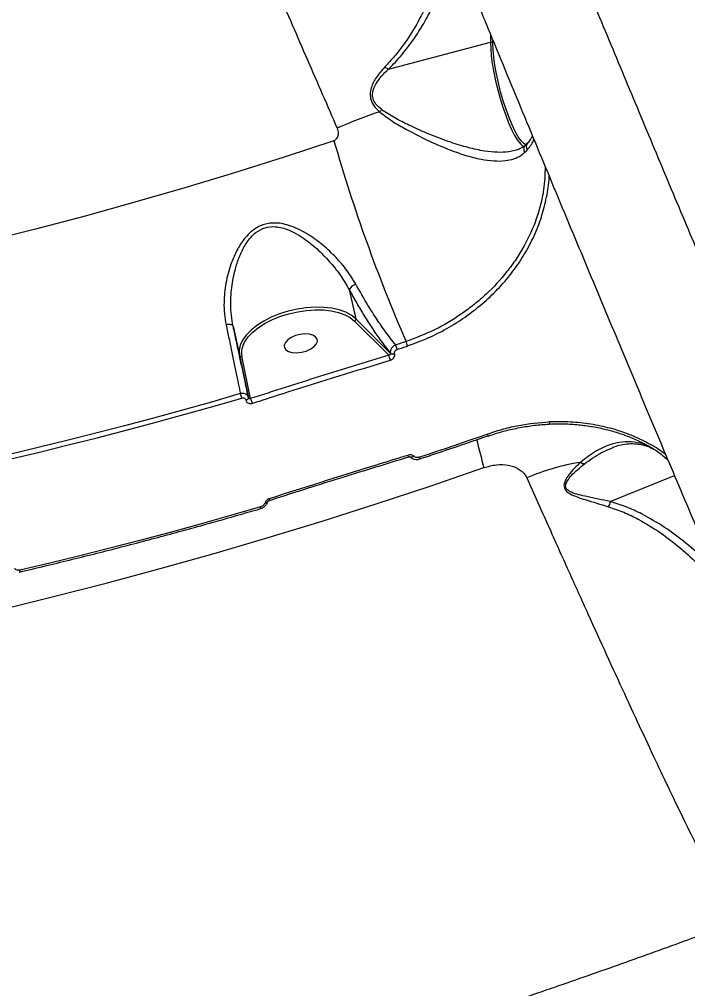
# Model space of a CAD drawing. Header units: millimetres. Extents: x -7447 to 8662, y -5576 to 6370.
# Drawn here: x 3533.4 to 3710.6, y -2209 to -1951.9 of the extents above; entities that cross this region are included whole.
import ezdxf

# ---------------------------------------------------------------- set-up
doc = ezdxf.new("R2010")
doc.units = ezdxf.units.MM
doc.layers.add('DiKom', color=7, linetype='Continuous')
doc.layers.add('DIKOM_ОБЪЕКТ', color=7, linetype='Continuous')
doc.styles.add('style1', font='arial.ttf', dxfattribs={"width": 0.8})
doc.dimstyles.new('1-50', dxfattribs={"dimtxt": 300, "dimasz": 200, "dimexe": 100, "dimexo": 0, "dimgap": 100, "dimtad": 1, "dimdec": 0, "dimtxsty": 'style1', "dimcen": 0, "dimclrd": 7, "dimclre": 7, "dimadec": 1, "dimazin": 2, "dimtfac": 1, "dimtdec": 0, "dimtmove": 1, "dimatfit": 3, "dimfxl": 0, "dimlwd": 25, "dimlwe": 18, "dimarcsym": 0})

# ---------------------------------------------------------------- blocks, each defined once
blk = doc.blocks.new('*D10')
at = {"color": 7, "linetype": 'Continuous', "lineweight": 18, "transparency": 16777216}
for p, q in [((-5489.75, 240.8), (-5489.75, 4573.49)), ((4778.18, -2126.78), (4778.18, 4573.49))]:
    blk.add_line(p, q, dxfattribs=at)
at = {"color": 7, "linetype": 'Continuous', "lineweight": 25, "transparency": 16777216}
blk.add_line((4578.18, 4473.49), (-5289.75, 4473.49), dxfattribs=at)
at = {"color": 7, "linetype": 'Continuous', "transparency": 16777216}
for points in [[(-5289.75, 4506.82), (-5289.75, 4440.16), (-5489.75, 4473.49)], [(4578.18, 4506.82), (4578.18, 4440.16), (4778.18, 4473.49)]]:
    blk.add_solid(points, dxfattribs=at)
at = {"layer": 'Defpoints', "color": 0, "linetype": 'Continuous', "transparency": 16777216}
for p in [(-5489.75, 4473.49), (-5489.75, 240.8), (4778.18, -2126.78)]:
    blk.add_point(p, dxfattribs=at)
at = {"color": 0, "linetype": 'Continuous', "lineweight": 15, "transparency": 16777216, "insert": (-777.31, 4726.76), "char_height": 300, "attachment_point": 5, "style": 'style1'}
blk.add_mtext('10300', dxfattribs=at)
blk = doc.blocks.new('*D11')
at = {"color": 7, "linetype": 'Continuous', "lineweight": 18, "transparency": 16777216}
for p, q in [((2045.4, 3512.26), (7772.09, 3512.26)), ((-1858.48, -4091.08), (7772.09, -4091.08))]:
    blk.add_line(p, q, dxfattribs=at)
at = {"color": 7, "linetype": 'Continuous', "lineweight": 25, "transparency": 16777216}
blk.add_line((7672.09, -3891.08), (7672.09, 3312.26), dxfattribs=at)
at = {"color": 7, "linetype": 'Continuous', "transparency": 16777216}
for points in [[(7638.76, 3312.26), (7705.42, 3312.26), (7672.09, 3512.26)], [(7638.76, -3891.08), (7705.42, -3891.08), (7672.09, -4091.08)]]:
    blk.add_solid(points, dxfattribs=at)
at = {"layer": 'Defpoints', "color": 0, "linetype": 'Continuous', "transparency": 16777216}
for p in [(2045.4, 3512.26), (7672.09, 3512.26), (-1858.48, -4091.08)]:
    blk.add_point(p, dxfattribs=at)
at = {"color": 0, "linetype": 'Continuous', "lineweight": 15, "transparency": 16777216, "insert": (7418.92, 3.22), "char_height": 300, "attachment_point": 5, "rotation": 90, "style": 'style1'}
blk.add_mtext('7600', dxfattribs=at)
blk = doc.blocks.new('*D12')
at = {"layer": 'Defpoints', "color": 0, "transparency": 16777216}
for p in [(-7446.93, 5919.72), (-7446.93, 736.93), (6905.53, -2412.68)]:
    blk.add_point(p, dxfattribs=at)
at = {"layer": 'DiKom', "color": 7, "lineweight": 18, "transparency": 16777216}
for p, q in [((-7446.93, 736.93), (-7446.93, 6019.72)), ((6905.53, -2412.68), (6905.53, 6019.72))]:
    blk.add_line(p, q, dxfattribs=at)
at = {"layer": 'DiKom', "color": 7, "lineweight": 25, "transparency": 16777216}
blk.add_line((6705.53, 5919.72), (-7246.93, 5919.72), dxfattribs=at)
at = {"layer": 'DiKom', "color": 7, "transparency": 16777216}
for points in [[(-7246.93, 5953.05), (-7246.93, 5886.39), (-7446.93, 5919.72)], [(6705.53, 5953.05), (6705.53, 5886.39), (6905.53, 5919.72)]]:
    blk.add_solid(points, dxfattribs=at)
at = {"layer": 'DiKom', "color": 0, "transparency": 16777216, "insert": (-918.31, 6173), "char_height": 300, "attachment_point": 5, "style": 'style1'}
blk.add_mtext('14300', dxfattribs=at)
blk = doc.blocks.new('*D13')
at = {"layer": 'Defpoints', "color": 0, "transparency": 16777216}
for p in [(2049.72, 5594.27), (-1141.86, -5576.35), (8561.69, -5576.35)]:
    blk.add_point(p, dxfattribs=at)
at = {"layer": 'DiKom', "color": 7, "lineweight": 18, "transparency": 16777216}
for p, q in [((2049.72, 5594.27), (8661.69, 5594.27)), ((-1141.86, -5576.35), (8661.69, -5576.35))]:
    blk.add_line(p, q, dxfattribs=at)
at = {"layer": 'DiKom', "color": 7, "lineweight": 25, "transparency": 16777216}
blk.add_line((8561.69, 5394.27), (8561.69, -5376.35), dxfattribs=at)
at = {"layer": 'DiKom', "color": 7, "transparency": 16777216}
for points in [[(8528.35, 5394.27), (8595.02, 5394.27), (8561.69, 5594.27)], [(8528.35, -5376.35), (8595.02, -5376.35), (8561.69, -5576.35)]]:
    blk.add_solid(points, dxfattribs=at)
at = {"layer": 'DiKom', "color": 0, "transparency": 16777216, "insert": (8308.52, 8.96), "char_height": 300, "attachment_point": 5, "rotation": 90, "style": 'style1'}
blk.add_mtext('11200', dxfattribs=at)

msp = doc.modelspace()

# ---------------------------------------------------------------- linework, layer by layer
at = {"layer": 'DIKOM_ОБЪЕКТ', "color": 7, "linetype": 'Continuous', "lineweight": 15}
for p, q in [((3658.4, -1955.98), (3658.37, -1957.96)), ((3631.32, -1965.07), (3658.37, -1957.96)), ((3659.01, -1958.2), (3659.02, -1957.48)), ((3667.48, -1987.13), (3668.05, -1986.55)), ((3620.91, -2023.63), (3622.64, -2031.33)), ((3631.82, -2040.51), (3622.64, -2031.33)), ((3590.11, -2033.27), (3591.84, -2040.97)), ((3622.29, -2031.93), (3631.38, -2041.02)), ((3591.84, -2040.97), (3594.2, -2052.29)), ((3594.76, -2052.48), (3592.43, -2041.28)), ((3631.82, -2040.49), (3631.82, -2040.51)), ((3632.95, -2040.59), (3632.94, -2040.56)), ((3593.5, -2052.91), (3593.5, -2052.94)), ((3594.2, -2052.29), (3594.2, -2052.27)), ((3673.87, -2059.18), (3673.86, -2059.18)), ((3690.54, -2065.68), (3690.73, -2065.6)), ((3690.13, -2079.81), (3707.15, -2072.91))]:
    msp.add_line(p, q, dxfattribs=at)
at = {"layer": 'DIKOM_ОБЪЕКТ', "color": 7, "linetype": 'Continuous', "lineweight": 15, "flags": 128}
for points in [[(3658.37, -1957.96), (3658.42, -1959.64), (3658.58, -1961.55), (3658.85, -1963.64), (3659.23, -1965.87), (3659.71, -1968.18), (3660.28, -1970.54), (3660.93, -1972.87), (3661.63, -1975.15), (3662.39, -1977.31), (3663.18, -1979.31), (3663.97, -1981.11), (3664.77, -1982.66), (3665.54, -1983.94), (3666.28, -1984.92), (3666.96, -1985.57), (3667.17, -1985.71)], [(3667.84, -1985.24), (3667.84, -1985.24), (3667.2, -1984.86), (3666.48, -1984.11), (3665.72, -1983.01), (3664.91, -1981.6), (3664.1, -1979.9), (3663.28, -1977.96), (3662.49, -1975.82), (3661.75, -1973.53), (3661.06, -1971.15), (3660.45, -1968.75), (3659.94, -1966.36), (3659.53, -1964.06), (3659.23, -1961.9), (3659.06, -1959.93), (3659.01, -1958.2)], [(3616.86, -1984.08), (3603.68, -1988.42), (3590.49, -1992.59), (3577.29, -1996.59), (3564.08, -2000.41), (3550.89, -2004.06), (3537.72, -2007.52), (3524.57, -2010.81), (3511.45, -2013.91), (3498.38, -2016.82), (3485.36, -2019.55), (3472.41, -2022.09)], [(3622.64, -2031.33), (3621.46, -2030.38), (3619.99, -2029.59), (3618.26, -2028.97), (3616.3, -2028.53), (3614.16, -2028.29), (3611.88, -2028.25), (3609.52, -2028.41), (3607.12, -2028.76), (3604.74, -2029.31), (3602.44, -2030.03), (3600.25, -2030.92), (3598.23, -2031.94), (3596.42, -2033.09), (3594.87, -2034.33), (3593.6, -2035.64), (3592.65, -2036.99), (3592.03, -2038.35), (3591.76, -2039.69), (3591.84, -2040.97)], [(3593.17, -2037.48), (3593.21, -2037.42), (3594.13, -2036.11), (3595.36, -2034.84), (3596.87, -2033.64), (3598.62, -2032.53), (3600.57, -2031.53), (3602.7, -2030.67), (3604.93, -2029.97), (3607.24, -2029.44), (3609.57, -2029.1), (3611.86, -2028.94), (3614.06, -2028.98), (3616.14, -2029.22), (3618.04, -2029.64), (3619.72, -2030.24), (3620.64, -2030.7)], [(3620.64, -2030.7), (3621.15, -2031.01), (3622.29, -2031.93)], [(3590.11, -2033.27), (3590.05, -2033.14), (3589.92, -2033.04), (3589.74, -2032.95), (3589.51, -2032.89), (3589.23, -2032.85), (3588.92, -2032.84), (3588.59, -2032.86), (3588.24, -2032.91)], [(3609.45, -2039.89), (3610.57, -2039.41), (3611.49, -2038.79), (3612.14, -2038.1), (3612.45, -2037.39), (3612.4, -2036.71), (3612, -2036.13), (3611.28, -2035.68), (3610.3, -2035.41), (3609.14, -2035.34), (3607.89, -2035.47), (3606.65, -2035.79), (3605.53, -2036.27), (3604.61, -2036.89), (3603.97, -2037.58), (3603.65, -2038.29), (3603.7, -2038.97), (3604.1, -2039.55), (3604.82, -2040), (3605.8, -2040.27), (3606.96, -2040.34), (3608.21, -2040.22), (3609.45, -2039.89)], [(3635.98, -2037.36), (3635.64, -2037.48), (3635.3, -2037.6), (3634.95, -2037.71), (3634.61, -2037.83), (3634.27, -2037.94), (3633.92, -2038.05), (3633.58, -2038.17), (3633.24, -2038.28)], [(3633.65, -2039.45), (3633.99, -2039.33), (3634.33, -2039.22), (3634.68, -2039.11), (3635.02, -2038.99), (3635.36, -2038.88), (3635.71, -2038.76), (3636.05, -2038.65), (3636.4, -2038.53)], [(3592.03, -2051.19), (3584.36, -2053.41), (3576.69, -2055.57), (3569.02, -2057.67), (3561.36, -2059.72), (3553.71, -2061.7), (3546.06, -2063.63), (3538.43, -2065.49), (3530.8, -2067.3)], [(3531.14, -2068.48), (3538.77, -2066.68), (3546.41, -2064.81), (3554.06, -2062.88), (3561.72, -2060.9), (3569.39, -2058.85), (3577.06, -2056.75), (3584.73, -2054.58), (3592.41, -2052.36)], [(3594.2, -2052.27), (3594.2, -2052.35), (3594.17, -2052.44), (3594.12, -2052.53), (3594.03, -2052.62), (3593.93, -2052.71), (3593.8, -2052.79), (3593.66, -2052.86), (3593.5, -2052.91)], [(3594.2, -2052.29), (3594.2, -2052.38), (3594.18, -2052.47), (3594.12, -2052.56), (3594.04, -2052.65), (3593.93, -2052.73), (3593.81, -2052.81), (3593.66, -2052.88), (3593.5, -2052.94)], [(3674.06, -2058.71), (3674.04, -2058.86), (3674.01, -2058.99), (3673.97, -2059.09), (3673.93, -2059.15), (3673.88, -2059.18), (3673.87, -2059.18)], [(3657.64, -2061.91), (3655.38, -2062.7), (3653.12, -2063.48), (3650.86, -2064.25), (3648.6, -2065.03), (3646.33, -2065.79), (3644.07, -2066.56), (3641.81, -2067.31), (3639.54, -2068.07)], [(3638.07, -2067.79), (3637.92, -2067.89), (3637.78, -2067.98), (3637.63, -2068.04), (3637.49, -2068.07), (3637.37, -2068.08), (3637.25, -2068.07), (3637.15, -2068.03), (3637.08, -2067.97)], [(3457.28, -2123.27), (3471.28, -2120.72), (3485.34, -2117.98), (3499.47, -2115.05), (3513.65, -2111.93), (3527.87, -2108.63), (3542.13, -2105.14), (3556.42, -2101.47), (3570.73, -2097.61), (3585.06, -2093.58), (3599.39, -2089.37), (3613.73, -2084.99), (3628.05, -2080.43), (3642.35, -2075.71), (3656.63, -2070.82)], [(3598.58, -2080.15), (3598.73, -2080.16), (3598.86, -2080.16), (3598.99, -2080.14), (3599.09, -2080.11), (3599.16, -2080.06), (3599.22, -2080.01), (3599.24, -2079.96)], [(3599.71, -2079.08), (3599.74, -2079.23), (3599.76, -2079.35), (3599.76, -2079.44), (3599.75, -2079.51), (3599.73, -2079.54), (3599.73, -2079.54)], [(3597.4, -2081.23), (3589.4, -2083.54), (3581.4, -2085.79), (3573.41, -2087.99), (3565.42, -2090.12), (3557.44, -2092.19), (3549.47, -2094.19), (3541.51, -2096.14), (3533.56, -2098.02)], [(3597.4, -2081.23), (3597.42, -2081.38), (3597.43, -2081.5), (3597.43, -2081.59), (3597.41, -2081.66), (3597.39, -2081.69), (3597.39, -2081.69)], [(3533.56, -2098.02), (3533.56, -2098.18), (3533.55, -2098.3), (3533.53, -2098.4), (3533.5, -2098.47), (3533.46, -2098.51), (3533.45, -2098.51)]]:
    msp.add_lwpolyline(points, dxfattribs=at)
at = {"layer": 'DIKOM_ОБЪЕКТ', "color": 7, "linetype": 'Continuous', "lineweight": 15}
for centre, radius, start, end in [((3658.54, -1958.48), 0.547, 30.8485, 107.7755), ((3668.72, -2096.84), 126.81, 108.2726, 113.7212), ((3624.03, -1971.41), 7.04, 314.5062, 321.1441), ((4038.43, -1862.85), 438.66, 196.0437, 203.4434), ((3669.45, -1985.71), 1.62, 139.2403, 211.0247), ((3623.74, -2025.16), 3.23, 109.9784, 151.5628), ((3622.08, -2031.41), 0.558, 291.107, 8.1927), ((3597.78, -2040.36), 5.43, 148.0059, 189.8126), ((3625.43, -2041.68), 8.52, 15.1639, 23.4826), ((3627.81, -2040.9), 8.91, 15.4466, 23.3997), ((3592.29, -2040.83), 0.469, 197.6005, 286.6127), ((3625.49, -2043.7), 6.47, 12.5503, 24.5158), ((3632.46, -2039.39), 1.27, 239.7491, 292.6029), ((3632.46, -2039.41), 1.27, 239.7626, 292.5894), ((3587.45, -2053.31), 5.05, 10.8607, 24.905), ((3590.19, -2054.87), 5.15, 12.522, 27.5746), ((3656.77, -2062.31), 0.949, 357.9895, 24.707), ((3802.64, -2028.94), 151.89, 193.0527, 196.0058), ((3636.03, -2067.77), 0.658, 344.3279, 24.462), ((3638.87, -2068.38), 0.737, 349.9801, 24.9982), ((3691.22, -2127.15), 58.42, 98.8542, 113.4069), ((3683.49, -2067.52), 2.29, 236.3357, 265.2739)]:
    msp.add_arc(centre, radius, start, end, dxfattribs=at)
for points, knots in [([(3449.6, -1328.09), (3449.02, -1328.26), (3447.46, -1328.74), (3445.04, -1329.86), (3442.39, -1331.36), (3439.96, -1333.09), (3437.76, -1335), (3435.81, -1337.06), (3434.11, -1339.21), (3432.66, -1341.43), (3431.46, -1343.65), (3430.51, -1345.84), (3429.77, -1347.94), (3429.22, -1349.94), (3428.83, -1351.82), (3428.57, -1353.57), (3428.42, -1355.21), (3428.35, -1356.75), (3428.35, -1358.22), (3428.41, -1359.63), (3428.52, -1361.03), (3428.69, -1362.46), (3428.91, -1363.97), (3429.22, -1365.7), (3429.7, -1367.92), (3430.35, -1370.59), (3431.19, -1373.64), (3432.09, -1376.77), (3433.1, -1380.07), (3434.21, -1383.61), (3435.45, -1387.44), (3436.78, -1391.46), (3438.21, -1395.7), (3439.74, -1400.18), (3441.37, -1404.89), (3443.11, -1409.85), (3444.96, -1415.06), (3446.91, -1420.52), (3448.97, -1426.23), (3451.13, -1432.19), (3453.39, -1438.39), (3455.76, -1444.85), (3458.24, -1451.54), (3460.8, -1458.46), (3463.46, -1465.57), (3466.2, -1472.89), (3469.04, -1480.43), (3471.97, -1488.2), (3475, -1496.19), (3478.12, -1504.39), (3481.33, -1512.79), (3484.62, -1521.41), (3488, -1530.21), (3491.46, -1539.2), (3495, -1548.37), (3498.63, -1557.74), (3502.33, -1567.29), (3506.1, -1576.98), (3509.93, -1586.79), (3513.81, -1596.72), (3517.75, -1606.8), (3521.76, -1617.03), (3525.84, -1627.41), (3529.98, -1637.91), (3534.17, -1648.54), (3538.42, -1659.29), (3542.72, -1670.15), (3547.07, -1681.1), (3551.45, -1692.13), (3555.89, -1703.27), (3560.36, -1714.5), (3564.88, -1725.79), (3569.41, -1737.12), (3573.95, -1748.45), (3578.5, -1759.79), (3583.08, -1771.18), (3587.69, -1782.63), (3592.34, -1794.14), (3597.01, -1805.7), (3601.7, -1817.3), (3606.41, -1828.92), (3611.13, -1840.53), (3615.84, -1852.14), (3620.56, -1863.71), (3625.26, -1875.24), (3629.94, -1886.7), (3634.6, -1898.09), (3639.23, -1909.4), (3643.85, -1920.66), (3648.47, -1931.89), (3653.09, -1943.11), (3657.69, -1954.27), (3662.26, -1965.34), (3666.81, -1976.32), (3671.3, -1987.17), (3675.76, -1997.91), (3680.18, -2008.53), (3684.56, -2019.03), (3688.89, -2029.4), (3693.17, -2039.64), (3697.41, -2049.76), (3701.6, -2059.75), (3705.75, -2069.59), (3709.83, -2079.28), (3713.86, -2088.81), (3717.83, -2098.19), (3721.74, -2107.41), (3725.58, -2116.43), (3729.34, -2125.24), (3733.02, -2133.83), (3736.61, -2142.22), (3740.14, -2150.42), (3743.59, -2158.42), (3746.97, -2166.21), (3750.26, -2173.79), (3753.47, -2181.16), (3756.59, -2188.3), (3759.62, -2195.21), (3762.57, -2201.88), (3765.43, -2208.33), (3768.2, -2214.56), (3770.87, -2220.53), (3773.44, -2226.24), (3775.9, -2231.67), (3778.26, -2236.85), (3780.53, -2241.79), (3782.71, -2246.49), (3784.78, -2250.93), (3786.77, -2255.12), (3788.65, -2259.06), (3790.45, -2262.77), (3792.16, -2266.23), (3793.79, -2269.47), (3795.36, -2272.5), (3796.89, -2275.39), (3798.48, -2278.24), (3799.99, -2280.8), (3801.33, -2282.9), (3802.43, -2284.48), (3803.35, -2285.7), (3804.3, -2286.87), (3805.29, -2288), (3806.36, -2289.12), (3807.52, -2290.23), (3808.82, -2291.34), (3810.27, -2292.46), (3811.9, -2293.57), (3813.74, -2294.64), (3815.8, -2295.66), (3818.07, -2296.57), (3820.55, -2297.33), (3823.19, -2297.89), (3825.96, -2298.23), (3828.8, -2298.31), (3831.78, -2298.1), (3834.85, -2297.59), (3837.9, -2296.71), (3840.21, -2295.84), (3841.44, -2295.18), (3841.75, -2295.02)], [0, 0, 0, 0, 0.001201, 0.003259, 0.00528, 0.007266, 0.00922, 0.011142, 0.013033, 0.014891, 0.016715, 0.018505, 0.020265, 0.022009, 0.023761, 0.025545, 0.0274, 0.029375, 0.031526, 0.033922, 0.036655, 0.039847, 0.04368, 0.04846, 0.054794, 0.064418, 0.07374, 0.082405, 0.090649, 0.099374, 0.107793, 0.116, 0.124155, 0.132208, 0.140204, 0.148165, 0.156105, 0.16404, 0.171985, 0.179859, 0.187756, 0.195668, 0.203577, 0.211463, 0.219306, 0.227092, 0.234914, 0.242753, 0.250582, 0.258408, 0.26624, 0.274083, 0.281947, 0.289758, 0.297586, 0.305445, 0.313317, 0.321175, 0.328997, 0.336766, 0.344537, 0.352361, 0.360174, 0.367986, 0.375802, 0.383628, 0.391472, 0.399286, 0.407091, 0.414925, 0.422774, 0.430618, 0.438438, 0.446218, 0.453962, 0.461712, 0.469492, 0.477299, 0.485125, 0.492968, 0.50082, 0.508677, 0.516531, 0.524377, 0.532208, 0.540019, 0.547805, 0.555561, 0.563299, 0.57111, 0.57894, 0.586781, 0.594625, 0.602464, 0.610289, 0.618082, 0.625893, 0.633697, 0.641496, 0.649296, 0.657103, 0.664925, 0.672775, 0.68059, 0.688424, 0.696282, 0.704149, 0.712008, 0.71984, 0.727631, 0.735426, 0.743254, 0.751076, 0.758899, 0.766729, 0.774573, 0.782442, 0.790279, 0.798122, 0.806004, 0.813906, 0.82181, 0.829693, 0.83754, 0.845367, 0.853285, 0.861211, 0.869157, 0.877137, 0.885169, 0.893274, 0.901498, 0.909749, 0.918211, 0.926975, 0.936274, 0.946829, 0.954445, 0.958709, 0.96234, 0.965388, 0.968008, 0.970318, 0.972407, 0.974346, 0.976192, 0.977994, 0.979788, 0.981591, 0.983423, 0.985288, 0.987183, 0.989099, 0.991027, 0.992963, 0.995111, 0.997225, 0.999298, 1, 1, 1, 1]), ([(3841.72, -2294.95), (3841.66, -2295.01), (3841.46, -2295.22), (3840.76, -2294.73), (3839.59, -2293.44), (3838.03, -2291.19), (3836.12, -2288.08), (3833.88, -2284.13), (3831.33, -2279.38), (3828.47, -2273.85), (3825.3, -2267.54), (3821.78, -2260.37), (3817.91, -2252.32), (3813.69, -2243.38), (3809.15, -2233.65), (3804.36, -2223.25), (3799.34, -2212.22), (3794.1, -2200.59), (3788.6, -2188.29), (3782.8, -2175.23), (3776.69, -2161.38), (3770.29, -2146.75), (3763.66, -2131.52), (3756.88, -2115.85), (3749.97, -2099.81), (3742.94, -2083.43), (3735.75, -2066.57), (3728.34, -2049.12), (3720.7, -2031.07), (3712.86, -2012.45), (3704.89, -1993.46), (3696.89, -1974.33), (3688.88, -1955.08), (3680.86, -1935.77), (3672.79, -1916.24), (3664.59, -1896.35), (3656.28, -1876.11), (3647.87, -1855.56), (3639.46, -1834.93), (3630.72, -1813.4), (3621.66, -1791.01), (3612.32, -1767.81), (3602.99, -1744.55), (3593.69, -1721.28), (3584.45, -1698.07), (3575.83, -1676.29), (3567.8, -1655.95), (3560.37, -1637.03), (3553.08, -1618.41), (3545.88, -1599.95), (3538.8, -1581.7), (3531.84, -1563.68), (3525.09, -1546.12), (3518.62, -1529.22), (3512.45, -1513), (3506.57, -1497.45), (3500.92, -1482.43), (3495.47, -1467.85), (3490.24, -1453.75), (3485.24, -1440.16), (3480.53, -1427.24), (3476.16, -1415.14), (3472.14, -1403.86), (3468.45, -1393.37), (3465.06, -1383.62), (3461.96, -1374.51), (3459.16, -1366.11), (3456.68, -1358.44), (3454.53, -1351.6), (3452.76, -1345.67), (3451.34, -1340.62), (3450.26, -1336.43), (3449.53, -1333.07), (3449.12, -1330.5), (3449.1, -1328.86), (3449.27, -1328.07), (3449.56, -1328.12), (3449.62, -1328.13)], [0, 0, 0, 0, 0.004915, 0.018122, 0.031707, 0.045304, 0.058902, 0.072487, 0.085714, 0.098952, 0.11219, 0.125416, 0.139028, 0.152653, 0.166277, 0.17989, 0.193117, 0.206356, 0.219595, 0.232823, 0.246435, 0.26006, 0.273685, 0.287297, 0.300508, 0.31373, 0.326951, 0.340162, 0.353755, 0.367361, 0.380966, 0.394559, 0.407771, 0.420994, 0.434217, 0.447429, 0.461024, 0.474632, 0.48824, 0.501835, 0.517118, 0.53241, 0.547692, 0.563305, 0.578927, 0.59454, 0.607769, 0.621009, 0.63425, 0.647479, 0.661092, 0.674718, 0.688344, 0.701957, 0.715163, 0.728381, 0.741599, 0.754805, 0.768394, 0.781994, 0.795595, 0.809184, 0.822412, 0.835651, 0.848891, 0.862119, 0.875733, 0.889359, 0.902986, 0.9166, 0.929824, 0.943058, 0.956293, 0.969516, 0.983126, 0.996748, 1, 1, 1, 1]), ([(3548.66, -1466.23), (3550.58, -1471.17), (3554.4, -1481.07), (3560.45, -1496.61), (3566.7, -1512.62), (3573.24, -1529.28), (3580.04, -1546.57), (3587.12, -1564.49), (3594.38, -1582.82), (3601.74, -1601.35), (3609.18, -1620.05), (3616.7, -1638.88), (3624.33, -1657.97), (3632.15, -1677.48), (3640.15, -1697.38), (3648.3, -1717.66), (3656.53, -1738.07), (3664.74, -1758.4), (3672.92, -1778.61), (3681.04, -1798.66), (3689.18, -1818.7), (3697.38, -1838.89), (3705.65, -1859.2), (3713.97, -1879.59), (3722.24, -1899.82), (3730.36, -1919.66), (3738.33, -1939.08), (3746.13, -1958.06), (3753.84, -1976.76), (3761.5, -1995.32), (3769.11, -2013.69), (3776.65, -2031.84), (3784.02, -2049.56), (3791.63, -2067.76), (3799.4, -2086.3), (3807.31, -2105.09), (3812.34, -2116.95), (3814.86, -2122.89)], [0, 0, 0, 0, 0.027716, 0.055455, 0.083195, 0.110911, 0.139432, 0.167979, 0.196526, 0.225047, 0.252759, 0.280495, 0.30823, 0.335942, 0.364457, 0.392998, 0.421539, 0.450054, 0.477791, 0.505552, 0.533314, 0.561051, 0.589595, 0.618166, 0.646737, 0.675281, 0.70299, 0.730722, 0.758455, 0.786163, 0.814675, 0.843213, 0.871751, 0.900263, 0.933502, 0.966761, 1, 1, 1, 1]), ([(3862.53, -2052.41), (3860.34, -2047.29), (3855.95, -2037.03), (3849.05, -2020.8), (3841.67, -2003.36), (3833.76, -1984.6), (3825.35, -1964.54), (3817.37, -1945.45), (3809.9, -1927.52), (3803.01, -1910.9), (3796.02, -1894.02), (3788.27, -1875.22), (3779.72, -1854.45), (3770.4, -1831.7), (3761.73, -1810.49), (3753.77, -1790.94), (3746.52, -1773.09), (3739.29, -1755.23), (3731.37, -1735.65), (3722.81, -1714.39), (3713.64, -1691.55), (3705.28, -1670.66), (3697.73, -1651.72), (3690.96, -1634.68), (3684.31, -1617.89), (3677.14, -1599.75), (3669.52, -1580.39), (3661.53, -1560.02), (3654.42, -1541.78), (3648.12, -1525.57), (3642.58, -1511.26), (3637.24, -1497.38), (3633.86, -1488.55), (3632.17, -1484.14)], [0, 0, 0, 0, 0.033238, 0.066496, 0.099733, 0.136684, 0.173663, 0.210614, 0.239128, 0.267668, 0.296207, 0.324721, 0.361709, 0.398724, 0.435712, 0.464256, 0.492826, 0.521396, 0.54994, 0.586898, 0.623883, 0.660841, 0.689359, 0.717903, 0.746447, 0.774965, 0.811923, 0.848909, 0.885867, 0.914387, 0.942934, 0.97148, 1, 1, 1, 1]), ([(3426.45, -1493.42), (3426.74, -1494.75), (3427.32, -1497.42), (3428.63, -1502.53), (3430.27, -1508.45), (3432.35, -1515.48), (3434.88, -1523.69), (3437.92, -1533.15), (3441.4, -1543.67), (3445.34, -1555.27), (3449.74, -1567.91), (3454.46, -1581.2), (3459.47, -1595.03), (3464.72, -1609.3), (3470.35, -1624.39), (3476.38, -1640.3), (3482.79, -1656.98), (3489.58, -1674.43), (3496.75, -1692.63), (3504.31, -1711.62), (3512.17, -1731.14), (3520.13, -1750.7), (3528.1, -1770.14), (3536.06, -1789.36), (3544.2, -1808.91), (3552.51, -1828.74), (3560.97, -1848.77), (3569.32, -1868.46), (3577.54, -1887.74), (3585.61, -1906.58), (3593.7, -1925.38), (3601.77, -1944.08), (3609.83, -1962.66), (3615.08, -1974.72), (3617.71, -1980.75)], [0, 0, 0, 0, 0.028334, 0.056667, 0.085283, 0.113898, 0.145532, 0.17719, 0.208824, 0.24139, 0.273983, 0.306549, 0.337187, 0.367849, 0.398487, 0.43001, 0.461558, 0.49308, 0.525743, 0.558406, 0.591537, 0.624669, 0.655787, 0.68693, 0.718048, 0.750073, 0.782124, 0.81415, 0.844705, 0.875282, 0.905838, 0.937217, 0.96862, 1, 1, 1, 1]), ([(3637.9, -1498.27), (3639.82, -1503.28), (3643.68, -1513.3), (3649.78, -1529.09), (3656.12, -1545.38), (3662.67, -1562.19), (3669.43, -1579.43), (3676.76, -1598.07), (3684.69, -1618.15), (3693.23, -1639.71), (3701.3, -1659.98), (3708.83, -1678.83), (3715.77, -1696.15), (3722.77, -1713.61), (3730.53, -1732.89), (3739.06, -1753.99), (3748.33, -1776.88), (3756.92, -1798), (3764.79, -1817.31), (3771.94, -1834.8), (3779.06, -1852.16), (3786.83, -1871.07), (3795.22, -1891.41), (3804.18, -1913.05), (3812.31, -1932.64), (3819.64, -1950.22), (3826.2, -1965.9), (3832.63, -1981.21), (3838.94, -1996.21), (3845.13, -2010.84), (3851.18, -2025.12), (3855.07, -2034.22), (3857.01, -2038.77)], [0, 0, 0, 0, 0.033228, 0.066531, 0.099872, 0.133213, 0.166516, 0.199744, 0.238548, 0.277382, 0.316186, 0.346129, 0.376101, 0.406072, 0.436016, 0.474833, 0.51368, 0.552498, 0.582453, 0.612435, 0.642417, 0.672372, 0.711196, 0.75005, 0.788874, 0.818835, 0.848823, 0.878812, 0.908772, 0.939177, 0.969595, 1, 1, 1, 1]), ([(3856.52, -2037.56), (3855.67, -2035.57), (3853.65, -2030.84), (3850.38, -2023.16), (3846.72, -2014.54), (3842.98, -2005.71), (3839.18, -1996.7), (3835.31, -1987.53), (3831.4, -1978.23), (3827.45, -1968.82), (3823.45, -1959.28), (3819.41, -1949.59), (3815.3, -1939.75), (3811.14, -1929.76), (3806.95, -1919.67), (3802.72, -1909.48), (3798.45, -1899.17), (3794.15, -1888.76), (3789.8, -1878.23), (3785.43, -1867.6), (3781.03, -1856.91), (3776.62, -1846.18), (3772.22, -1835.42), (3767.8, -1824.63), (3763.38, -1813.81), (3758.95, -1802.95), (3754.51, -1792.05), (3750.07, -1781.11), (3745.61, -1770.14), (3741.17, -1759.17), (3736.75, -1748.23), (3732.34, -1737.31), (3727.93, -1726.38), (3723.54, -1715.46), (3719.16, -1704.56), (3714.81, -1693.72), (3710.5, -1682.96), (3706.24, -1672.3), (3702.03, -1661.75), (3697.86, -1651.27), (3693.71, -1640.84), (3689.59, -1630.47), (3685.51, -1620.17), (3681.48, -1609.97), (3677.5, -1599.88), (3673.58, -1589.93), (3669.73, -1580.14), (3665.96, -1570.51), (3662.25, -1561.02), (3658.6, -1551.68), (3655.01, -1542.46), (3651.49, -1533.41), (3648.05, -1524.53), (3644.68, -1515.83), (3641.46, -1507.46), (3639.4, -1502.09), (3638.4, -1499.49)], [0, 0, 0, 0, 0.013545, 0.032073, 0.050686, 0.069354, 0.088047, 0.10673, 0.125366, 0.143925, 0.162384, 0.180889, 0.199553, 0.218174, 0.236771, 0.255365, 0.273972, 0.29261, 0.311297, 0.330051, 0.348782, 0.367443, 0.386059, 0.404647, 0.423225, 0.44181, 0.460414, 0.479054, 0.497748, 0.516514, 0.535073, 0.553692, 0.572388, 0.591131, 0.609891, 0.628631, 0.647315, 0.665915, 0.684415, 0.702933, 0.721547, 0.74022, 0.758931, 0.777659, 0.796379, 0.815068, 0.833704, 0.852269, 0.87079, 0.889407, 0.908028, 0.92665, 0.94527, 0.963885, 0.982492, 1, 1, 1, 1]), ([(3646.54, -1927.2), (3646.45, -1928.38), (3646.23, -1931.33), (3645.32, -1936.17), (3643.84, -1941.73), (3641.74, -1947.4), (3638.94, -1953.14), (3635.9, -1957.93), (3632.97, -1961.71), (3631.24, -1963.56), (3630.37, -1964.49)], [0, 0, 0, 0, 0.097525, 0.244696, 0.391845, 0.542678, 0.693431, 0.844951, 0.922492, 1, 1, 1, 1]), ([(3631.32, -1965.07), (3631.78, -1964.62), (3633.53, -1962.86), (3636.22, -1959.69), (3639.15, -1955.56), (3641.7, -1951.23), (3643.88, -1946.74), (3646.07, -1941.04), (3647.63, -1935.85), (3648.09, -1932.31), (3648.22, -1931.29)], [0, 0, 0, 0, 0.042465, 0.163766, 0.285544, 0.407129, 0.542271, 0.677447, 0.906869, 1, 1, 1, 1]), ([(3630.37, -1964.49), (3629.49, -1965.47), (3628.27, -1966.84), (3627.12, -1968.93), (3626.53, -1970.54), (3626.37, -1972.4), (3627.07, -1974.46), (3628.15, -1975.71), (3628.88, -1976.35), (3628.96, -1976.43)], [0, 0, 0, 0, 0.286518, 0.40028, 0.516304, 0.657463, 0.799385, 0.976346, 1, 1, 1, 1]), ([(3630.37, -1964.49), (3630.4, -1964.51), (3630.55, -1964.64), (3630.88, -1964.88), (3631.16, -1965), (3631.31, -1965.07)], [0, 0, 0, 0, 0.084335, 0.497357, 1, 1, 1, 1]), ([(3629.51, -1975.83), (3628.96, -1975.37), (3627.97, -1974.55), (3627.11, -1972.92), (3627.05, -1971.02), (3627.91, -1968.96), (3629.39, -1966.9), (3630.71, -1965.7), (3631.31, -1965.07), (3631.31, -1965.07)], [0, 0, 0, 0, 0.159551, 0.287529, 0.415044, 0.593462, 0.796216, 0.999728, 1, 1, 1, 1]), ([(3631.31, -1965.07), (3631.32, -1965.07), (3631.32, -1965.07), (3631.32, -1965.07), (3631.32, -1965.07), (3631.32, -1965.07)], [0, 0, 0, 0, 0.3527, 0.824149, 1, 1, 1, 1]), ([(3628.96, -1976.43), (3630.08, -1977.28), (3632.32, -1978.99), (3636.62, -1981.42), (3641.53, -1983.97), (3646.75, -1986.24), (3651.58, -1987.97), (3655.68, -1989.03), (3659.28, -1989.51), (3662.17, -1989.47), (3664.58, -1988.94), (3666.3, -1988.16), (3667.15, -1987.42), (3667.48, -1987.13)], [0, 0, 0, 0, 0.089955, 0.180154, 0.306841, 0.433485, 0.539378, 0.645176, 0.730572, 0.815884, 0.88573, 0.95552, 1, 1, 1, 1]), ([(3664.84, -1986.66), (3664.32, -1986.79), (3662.89, -1987.16), (3660.19, -1987.21), (3656.58, -1986.86), (3652.43, -1985.96), (3647.56, -1984.47), (3642.25, -1982.46), (3637.28, -1980.24), (3632.94, -1978.09), (3630.66, -1976.58), (3629.51, -1975.83)], [0, 0, 0, 0, 0.056566, 0.152854, 0.251714, 0.37273, 0.496896, 0.643346, 0.793663, 0.895908, 1, 1, 1, 1]), ([(3617.71, -1980.75), (3617.79, -1980.97), (3617.96, -1981.44), (3618.01, -1982.13), (3617.93, -1982.75), (3617.73, -1983.27), (3617.46, -1983.67), (3617.16, -1983.95), (3616.96, -1984.04), (3616.86, -1984.08)], [0, 0, 0, 0, 0.194396, 0.403703, 0.553871, 0.691021, 0.835047, 0.921892, 1, 1, 1, 1]), ([(3667.62, -1985.19), (3667.6, -1985.23), (3667.3, -1985.58), (3666.57, -1986.03), (3665.68, -1986.49), (3665.04, -1986.63), (3664.85, -1986.68)], [0, 0, 0, 0, 0.04191, 0.463605, 0.838257, 1, 1, 1, 1]), ([(3668.2, -1984.66), (3668.08, -1984.79), (3667.91, -1984.97), (3667.7, -1985.16), (3667.64, -1985.22)], [0, 0, 0, 0, 0.685041, 1, 1, 1, 1]), ([(3668.05, -1986.55), (3668.71, -1985.77), (3669.45, -1984.89), (3669.83, -1983.84), (3669.87, -1983.71)], [0, 0, 0, 0, 0.878538, 1, 1, 1, 1]), ([(3669.49, -1982.78), (3669.32, -1983.09), (3668.97, -1983.77), (3668.49, -1984.41), (3668.22, -1984.64), (3668.21, -1984.65)], [0, 0, 0, 0, 0.448999, 0.981195, 1, 1, 1, 1]), ([(3667.48, -1987.13), (3667.46, -1987.1), (3667.36, -1986.88), (3667.24, -1986.44), (3667.27, -1985.87), (3667.42, -1985.44), (3667.62, -1985.28), (3667.67, -1985.24)], [0, 0, 0, 0, 0.051122, 0.317988, 0.603313, 0.888595, 1, 1, 1, 1]), ([(3672.87, -1990.93), (3672.8, -1993), (3672.7, -1996.38), (3671.7, -2001.01), (3670.2, -2006.04), (3668.01, -2010.91), (3665.2, -2015.51), (3662.01, -2019.9), (3658.25, -2023.96), (3654.04, -2027.6), (3649.58, -2030.9), (3643.63, -2034.45), (3638.53, -2036.39), (3635.98, -2037.36)], [0, 0, 0, 0, 0.103036, 0.168461, 0.233886, 0.360904, 0.426315, 0.491727, 0.618733, 0.684129, 0.749528, 0.874764, 1, 1, 1, 1]), ([(3636.4, -2038.53), (3638.29, -2037.83), (3642.07, -2036.44), (3647.36, -2033.68), (3652.27, -2030.52), (3656.74, -2026.98), (3660.81, -2023.04), (3664.41, -2018.75), (3667.5, -2014.16), (3670.04, -2009.32), (3672, -2004.27), (3673.28, -1999.09), (3673.91, -1995.47), (3673.92, -1993.59), (3673.92, -1993.48)], [0, 0, 0, 0, 0.094419, 0.188837, 0.278177, 0.367802, 0.457143, 0.546555, 0.636251, 0.725663, 0.815034, 0.90469, 0.994058, 1, 1, 1, 1]), ([(3622.64, -2022.13), (3621.89, -2020.9), (3620.4, -2018.45), (3617.42, -2014.98), (3614.02, -2011.76), (3610.73, -2009.35), (3607.83, -2007.69), (3605.58, -2006.73), (3603.42, -2006.11), (3601.06, -2005.81), (3598.33, -2006.13), (3595.87, -2007.38), (3594.07, -2008.96), (3592.42, -2010.91), (3590.85, -2013.54), (3589.27, -2017.34), (3588.08, -2021.85), (3587.64, -2026.3), (3587.73, -2030), (3588.07, -2031.94), (3588.24, -2032.91)], [0, 0, 0, 0, 0.072775, 0.145623, 0.222083, 0.298515, 0.340925, 0.383292, 0.416481, 0.449609, 0.498642, 0.54779, 0.580844, 0.613967, 0.671084, 0.728318, 0.813205, 0.898076, 0.949046, 1, 1, 1, 1]), ([(3590.11, -2033.27), (3589.94, -2032.32), (3589.59, -2030.4), (3589.42, -2026.78), (3589.71, -2022.4), (3590.64, -2017.97), (3591.98, -2014.21), (3593.31, -2011.64), (3594.76, -2009.71), (3596.33, -2008.19), (3598.55, -2006.99), (3601.03, -2006.77), (3603.16, -2007.15), (3605.13, -2007.84), (3607.18, -2008.89), (3609.84, -2010.63), (3612.87, -2013.15), (3616, -2016.42), (3618.78, -2019.92), (3620.19, -2022.38), (3620.91, -2023.63)], [0, 0, 0, 0, 0.051554, 0.103778, 0.189073, 0.276603, 0.333211, 0.390921, 0.422551, 0.454961, 0.501269, 0.547504, 0.579176, 0.611766, 0.653725, 0.696298, 0.773118, 0.851621, 0.924964, 1, 1, 1, 1]), ([(3620.91, -2023.63), (3621.57, -2024.82), (3622.88, -2027.21), (3624.91, -2030.6), (3626.96, -2033.81), (3629.28, -2037.22), (3630.89, -2039.29), (3631.82, -2040.49)], [0, 0, 0, 0, 0.182561, 0.365117, 0.553034, 0.740947, 1, 1, 1, 1]), ([(3633.24, -2038.28), (3632.34, -2037.14), (3630.68, -2035.04), (3628.21, -2031.44), (3625.56, -2027.3), (3623.72, -2024.04), (3622.64, -2022.13)], [0, 0, 0, 0, 0.258079, 0.475003, 0.694075, 1, 1, 1, 1]), ([(3588.24, -2032.91), (3588.5, -2034.17), (3589.04, -2036.69), (3589.8, -2040.32), (3590.52, -2043.81), (3591.18, -2047.01), (3591.68, -2049.44), (3591.95, -2050.75), (3592.03, -2051.19)], [0, 0, 0, 0, 0.182793, 0.365594, 0.55375, 0.741903, 0.91419, 1, 1, 1, 1]), ([(3594.2, -2052.27), (3593.9, -2050.87), (3593.39, -2048.49), (3592.58, -2044.68), (3591.81, -2041.12), (3590.99, -2037.32), (3590.41, -2034.62), (3590.11, -2033.27)], [0, 0, 0, 0, 0.259054, 0.441621, 0.6242, 0.812096, 1, 1, 1, 1]), ([(3633.24, -2038.28), (3633.07, -2038.36), (3632.71, -2038.54), (3632.31, -2038.91), (3631.99, -2039.36), (3631.8, -2039.85), (3631.77, -2040.26), (3631.81, -2040.46), (3631.82, -2040.49)], [0, 0, 0, 0, 0.180533, 0.402973, 0.530998, 0.74964, 0.966393, 1, 1, 1, 1]), ([(3631.38, -2041.02), (3625.25, -2042.89), (3613, -2046.63), (3600.84, -2050.53), (3594.76, -2052.48)], [0, 0, 0, 0, 0.499916, 1, 1, 1, 1]), ([(3631.82, -2040.51), (3631.83, -2040.54), (3631.84, -2040.62), (3631.81, -2040.75), (3631.71, -2040.88), (3631.56, -2040.98), (3631.44, -2041), (3631.38, -2041.02)], [0, 0, 0, 0, 0.127686, 0.330903, 0.543886, 0.768219, 1, 1, 1, 1]), ([(3631.81, -2042.3), (3631.97, -2042.23), (3632.29, -2042.1), (3632.67, -2041.75), (3632.92, -2041.32), (3633, -2040.91), (3632.97, -2040.68), (3632.95, -2040.59)], [0, 0, 0, 0, 0.218211, 0.43672, 0.652967, 0.865771, 1, 1, 1, 1]), ([(3632.94, -2040.56), (3632.94, -2040.55), (3632.92, -2040.44), (3632.92, -2040.22), (3633.01, -2039.97), (3633.17, -2039.74), (3633.37, -2039.56), (3633.56, -2039.48), (3633.65, -2039.45)], [0, 0, 0, 0, 0.033938, 0.25216, 0.470473, 0.597854, 0.819339, 1, 1, 1, 1]), ([(3595.22, -2053.75), (3595.85, -2053.55), (3598.99, -2052.53), (3611.14, -2048.63), (3622.74, -2045.08), (3631.81, -2042.3)], [0, 0, 0, 0, 0.051712, 0.25855, 1, 1, 1, 1]), ([(3594.2, -2052.27), (3594.14, -2052.11), (3594.03, -2051.77), (3593.67, -2051.44), (3593.22, -2051.21), (3592.68, -2051.09), (3592.25, -2051.15), (3592.03, -2051.19)], [0, 0, 0, 0, 0.204408, 0.430089, 0.563373, 0.78028, 1, 1, 1, 1]), ([(3592.41, -2052.36), (3592.42, -2052.36), (3592.52, -2052.33), (3592.74, -2052.3), (3593, -2052.35), (3593.23, -2052.47), (3593.41, -2052.65), (3593.47, -2052.83), (3593.5, -2052.91)], [0, 0, 0, 0, 0.004421, 0.2198, 0.435541, 0.568273, 0.793763, 1, 1, 1, 1]), ([(3593.5, -2052.94), (3593.53, -2053.03), (3593.6, -2053.25), (3593.84, -2053.56), (3594.24, -2053.78), (3594.72, -2053.87), (3595.06, -2053.79), (3595.22, -2053.75)], [0, 0, 0, 0, 0.134253, 0.347039, 0.563213, 0.781738, 1, 1, 1, 1]), ([(3594.76, -2052.48), (3594.71, -2052.51), (3594.6, -2052.55), (3594.45, -2052.55), (3594.32, -2052.49), (3594.23, -2052.4), (3594.21, -2052.32), (3594.2, -2052.29)], [0, 0, 0, 0, 0.231814, 0.456114, 0.669137, 0.87229, 1, 1, 1, 1]), ([(3674.06, -2058.71), (3671.34, -2058.95), (3667.22, -2059.31), (3661.73, -2060.59), (3659, -2061.47), (3657.64, -2061.91)], [0, 0, 0, 0, 0.492751, 0.746373, 1, 1, 1, 1]), ([(3657.76, -2062.44), (3658.61, -2062.15), (3660.72, -2061.43), (3664.16, -2060.56), (3668.05, -2059.83), (3671.31, -2059.4), (3673.24, -2059.32), (3673.88, -2059.29)], [0, 0, 0, 0, 0.161598, 0.400874, 0.64107, 0.881682, 1, 1, 1, 1]), ([(3673.87, -2059.27), (3674.73, -2059.23), (3676.89, -2059.14), (3680.3, -2059.29), (3684.06, -2059.68), (3687.73, -2060.34), (3691.27, -2061.24), (3694.62, -2062.4), (3696.98, -2063.37), (3698.16, -2064.01), (3698.35, -2064.11)], [0, 0, 0, 0, 0.097685, 0.244095, 0.390922, 0.537603, 0.683652, 0.828706, 0.972491, 1, 1, 1, 1]), ([(3704.81, -2067.37), (3704.49, -2067.12), (3702.95, -2065.87), (3699.7, -2064.03), (3695.14, -2061.91), (3690.2, -2060.3), (3685, -2059.21), (3679.6, -2058.61), (3675.9, -2058.67), (3674.06, -2058.71)], [0, 0, 0, 0, 0.041657, 0.201278, 0.361423, 0.521051, 0.680528, 0.84052, 1, 1, 1, 1]), ([(3639.6, -2068.51), (3641.87, -2067.75), (3647.92, -2065.73), (3653.96, -2063.65), (3657.72, -2062.34)], [0, 0, 0, 0, 0.375865, 1, 1, 1, 1]), ([(3700.59, -2065.28), (3700.44, -2065.2), (3699.35, -2064.63), (3697.16, -2064.11), (3694.04, -2063.84), (3690.4, -2064.48), (3686.42, -2066.18), (3683.64, -2068.33), (3682.23, -2069.43)], [0, 0, 0, 0, 0.023175, 0.166817, 0.336764, 0.511477, 0.751647, 1, 1, 1, 1]), ([(3690.69, -2065.49), (3690.78, -2065.45), (3691.54, -2065.1), (3692.98, -2064.72), (3694.99, -2064.41), (3696.9, -2064.44), (3698.76, -2064.78), (3700.28, -2065.24), (3701.23, -2065.72), (3701.55, -2065.88)], [0, 0, 0, 0, 0.024739, 0.217377, 0.407735, 0.594254, 0.751316, 0.918317, 1, 1, 1, 1]), ([(3698.21, -2064), (3698.77, -2064.27), (3700.43, -2065.09), (3702.95, -2066.62), (3704.62, -2068.1), (3705.42, -2068.81)], [0, 0, 0, 0, 0.206154, 0.620072, 1, 1, 1, 1]), ([(3638.07, -2067.79), (3638.04, -2067.77), (3637.91, -2067.64), (3637.6, -2067.48), (3637.13, -2067.4), (3636.8, -2067.47), (3636.63, -2067.5)], [0, 0, 0, 0, 0.085655, 0.38943, 0.694828, 1, 1, 1, 1]), ([(3683.31, -2069.8), (3684.79, -2068.71), (3687.15, -2066.98), (3689.62, -2066.03), (3690.54, -2065.68)], [0, 0, 0, 0, 0.629961, 1, 1, 1, 1]), ([(3636.63, -2067.5), (3636, -2067.7), (3632.84, -2068.66), (3620.49, -2072.45), (3608.84, -2076.17), (3599.71, -2079.08)], [0, 0, 0, 0, 0.051222, 0.256125, 1, 1, 1, 1]), ([(3599.73, -2079.54), (3599.94, -2079.47), (3606.43, -2077.35), (3618.73, -2073.47), (3630.87, -2069.74), (3636.67, -2067.96)], [0, 0, 0, 0, 0.016847, 0.530413, 1, 1, 1, 1]), ([(3636.67, -2067.96), (3636.69, -2067.95), (3636.76, -2067.92), (3636.88, -2067.92), (3637.01, -2067.93), (3637.08, -2067.97), (3637.08, -2067.97), (3637.08, -2067.98)], [0, 0, 0, 0, 0.074263, 0.28944, 0.501306, 0.759629, 1, 1, 1, 1]), ([(3637.22, -2068.05), (3637.31, -2068.14), (3637.58, -2068.42), (3638.24, -2068.63), (3638.97, -2068.69), (3639.41, -2068.54), (3639.59, -2068.48)], [0, 0, 0, 0, 0.158264, 0.468439, 0.788142, 1, 1, 1, 1]), ([(3639.54, -2068.07), (3639.38, -2068.11), (3639.05, -2068.19), (3638.57, -2068.12), (3638.25, -2067.96), (3638.1, -2067.83), (3638.07, -2067.79)], [0, 0, 0, 0, 0.296964, 0.594181, 0.889593, 1, 1, 1, 1]), ([(3656.63, -2070.82), (3657.73, -2070.51), (3659.91, -2069.91), (3663.11, -2070.05), (3665.81, -2070.96), (3667.37, -2072.3), (3667.87, -2073.27), (3668.01, -2073.54)], [0, 0, 0, 0, 0.238523, 0.47134, 0.696805, 0.915997, 1, 1, 1, 1]), ([(3682.23, -2069.43), (3681.12, -2070.48), (3679.58, -2071.93), (3678.2, -2074.08), (3677.78, -2075.3), (3677.89, -2076.28), (3678.44, -2077.1), (3679.62, -2077.9), (3681.38, -2078.63), (3684.75, -2079.73), (3687.57, -2080.57), (3689.64, -2081.18)], [0, 0, 0, 0, 0.231124, 0.319682, 0.391424, 0.436711, 0.482244, 0.545689, 0.638835, 0.734207, 1, 1, 1, 1]), ([(3690.12, -2079.82), (3690.12, -2079.82), (3688.03, -2079.36), (3685.2, -2078.81), (3681.77, -2078.05), (3680.02, -2077.51), (3678.81, -2076.86), (3678.29, -2076.15), (3678.25, -2075.27), (3678.79, -2074.15), (3680.4, -2072.15), (3682.08, -2070.79), (3683.31, -2069.8)], [0, 0, 0, 0, 0.000317, 0.274216, 0.369144, 0.463538, 0.523545, 0.564863, 0.606179, 0.674719, 0.763012, 1, 1, 1, 1]), ([(3668.01, -2073.54), (3669.9, -2077.78), (3673.69, -2086.28), (3679.07, -2098.28), (3684.23, -2109.7), (3689.18, -2120.59), (3693.92, -2130.92), (3698.41, -2140.62), (3702.59, -2149.54), (3706.54, -2157.87), (3710.24, -2165.51), (3713.62, -2172.34), (3716.62, -2178.2), (3719.2, -2183.02), (3721.34, -2186.76), (3722.99, -2189.3), (3724.18, -2190.76), (3724.59, -2190.82), (3724.79, -2190.84)], [0, 0, 0, 0, 0.057898, 0.115865, 0.173832, 0.23173, 0.292002, 0.352352, 0.412703, 0.472974, 0.538507, 0.604091, 0.669624, 0.737071, 0.804573, 0.872021, 0.937337, 1, 1, 1, 1]), ([(3597.38, -2081.66), (3597.58, -2081.6), (3598.08, -2081.45), (3598.73, -2080.9), (3599.13, -2080.35), (3599.21, -2080.01), (3599.23, -2079.96)], [0, 0, 0, 0, 0.239691, 0.586704, 0.941908, 1, 1, 1, 1]), ([(3598.58, -2080.15), (3598.51, -2080.29), (3598.39, -2080.58), (3598.02, -2080.93), (3597.67, -2081.14), (3597.45, -2081.21), (3597.4, -2081.23)], [0, 0, 0, 0, 0.29544, 0.590371, 0.890174, 1, 1, 1, 1]), ([(3599.71, -2079.08), (3599.67, -2079.1), (3599.47, -2079.17), (3599.13, -2079.36), (3598.77, -2079.72), (3598.64, -2080.01), (3598.58, -2080.15)], [0, 0, 0, 0, 0.081014, 0.3909, 0.695175, 1, 1, 1, 1]), ([(3599.24, -2079.96), (3599.24, -2079.95), (3599.25, -2079.92), (3599.3, -2079.83), (3599.4, -2079.72), (3599.54, -2079.62), (3599.66, -2079.55), (3599.72, -2079.54), (3599.73, -2079.54)], [0, 0, 0, 0, 0.085765, 0.306049, 0.512134, 0.725219, 0.96613, 1, 1, 1, 1]), ([(3690.12, -2079.82), (3690.04, -2080.08), (3689.89, -2080.56), (3689.73, -2080.98), (3689.65, -2081.15), (3689.64, -2081.18)], [0, 0, 0, 0, 0.499537, 0.920616, 1, 1, 1, 1]), ([(3690.13, -2079.81), (3690.13, -2079.81), (3690.13, -2079.81), (3690.12, -2079.81), (3690.12, -2079.82), (3690.12, -2079.82)], [0, 0, 0, 0, 0.38989, 0.790645, 1, 1, 1, 1]), ([(3717.76, -2098.02), (3717.02, -2097.21), (3714.69, -2094.65), (3710.28, -2090.84), (3704.62, -2086.58), (3699.25, -2083.43), (3694.4, -2081.17), (3691.55, -2080.26), (3690.13, -2079.81)], [0, 0, 0, 0, 0.099222, 0.310904, 0.522916, 0.734177, 0.867125, 1, 1, 1, 1]), ([(3533.45, -2098.51), (3535.71, -2097.98), (3542.27, -2096.44), (3553.16, -2093.76), (3566.11, -2090.42), (3579.08, -2086.92), (3589.51, -2083.98), (3595.61, -2082.21), (3597.39, -2081.69)], [0, 0, 0, 0, 0.106628, 0.309224, 0.511818, 0.714411, 0.917003, 1, 1, 1, 1]), ([(3689.64, -2081.18), (3691, -2081.65), (3693.72, -2082.57), (3698.36, -2084.85), (3703.48, -2088), (3708.92, -2092.19), (3714.5, -2097.39), (3718.29, -2101.31), (3720.2, -2103.81), (3720.25, -2103.89)], [0, 0, 0, 0, 0.110561, 0.221186, 0.398456, 0.576332, 0.753957, 0.992989, 1, 1, 1, 1]), ([(3533.56, -2098.02), (3533.4, -2098.05), (3533.07, -2098.1), (3532.62, -2097.97), (3532.35, -2097.78), (3532.25, -2097.64), (3532.23, -2097.61)], [0, 0, 0, 0, 0.307662, 0.615911, 0.919071, 1, 1, 1, 1]), ([(3372.88, -2287.07), (3377.23, -2286.32), (3387.64, -2284.52), (3404.16, -2281.43), (3422.4, -2277.86), (3440.63, -2274.09), (3458.84, -2270.13), (3477.04, -2265.98), (3495.22, -2261.66), (3513.38, -2257.15), (3531.51, -2252.46), (3549.62, -2247.59), (3567.7, -2242.54), (3585.74, -2237.32), (3603.76, -2231.93), (3621.73, -2226.37), (3639.66, -2220.63), (3657.55, -2214.73), (3675.39, -2208.66), (3693.18, -2202.42), (3709.65, -2196.5), (3720.17, -2192.58), (3724.79, -2190.85)], [0, 0, 0, 0, 0.037223, 0.089179, 0.141025, 0.192765, 0.244405, 0.295951, 0.34741, 0.398786, 0.450085, 0.501314, 0.552478, 0.603582, 0.654632, 0.705633, 0.756593, 0.807515, 0.858406, 0.909271, 0.960115, 1, 1, 1, 1])]:
    msp.add_open_spline(points, degree=3, knots=knots, dxfattribs=at)

# ---------------------------------------------------------------- dimensions: what is measured, and where the dimension line sits
at = {"color": 7, "linetype": 'Continuous', "lineweight": 15}
for base, p1, p2, angle, text, picture, middle in [((-5489.75, 4473.49), (4778.18, -2126.78), (-5489.75, 240.8), 180, '10300', '*D10', (-777.31, 4473.49)), ((7672.09, 3512.26), (-1858.48, -4091.08), (2045.4, 3512.26), 270, '7600', '*D11', (7672.09, 3.22))]:
    dim = msp.add_linear_dim(base=base, p1=p1, p2=p2, angle=angle, text=text, dimstyle='1-50', dxfattribs=at)
    dim.commit()
    dim.dimension.update_dxf_attribs({"geometry": picture, "text_midpoint": middle, "dimtype": 160})
at = {"layer": 'DiKom'}
for base, p1, p2, angle, text, picture, middle in [((-7446.93, 5919.72), (6905.53, -2412.68), (-7446.93, 736.93), 180, '14300', '*D12', (-918.31, 5919.72)), ((8561.69, -5576.35), (2049.72, 5594.27), (-1141.86, -5576.35), 270, '11200', '*D13', (8561.69, 8.96))]:
    dim = msp.add_linear_dim(base=base, p1=p1, p2=p2, angle=angle, text=text, dimstyle='1-50', dxfattribs=at)
    dim.commit()
    dim.dimension.update_dxf_attribs({"geometry": picture, "text_midpoint": middle, "dimtype": 160})

doc.saveas('drawing.dxf')
